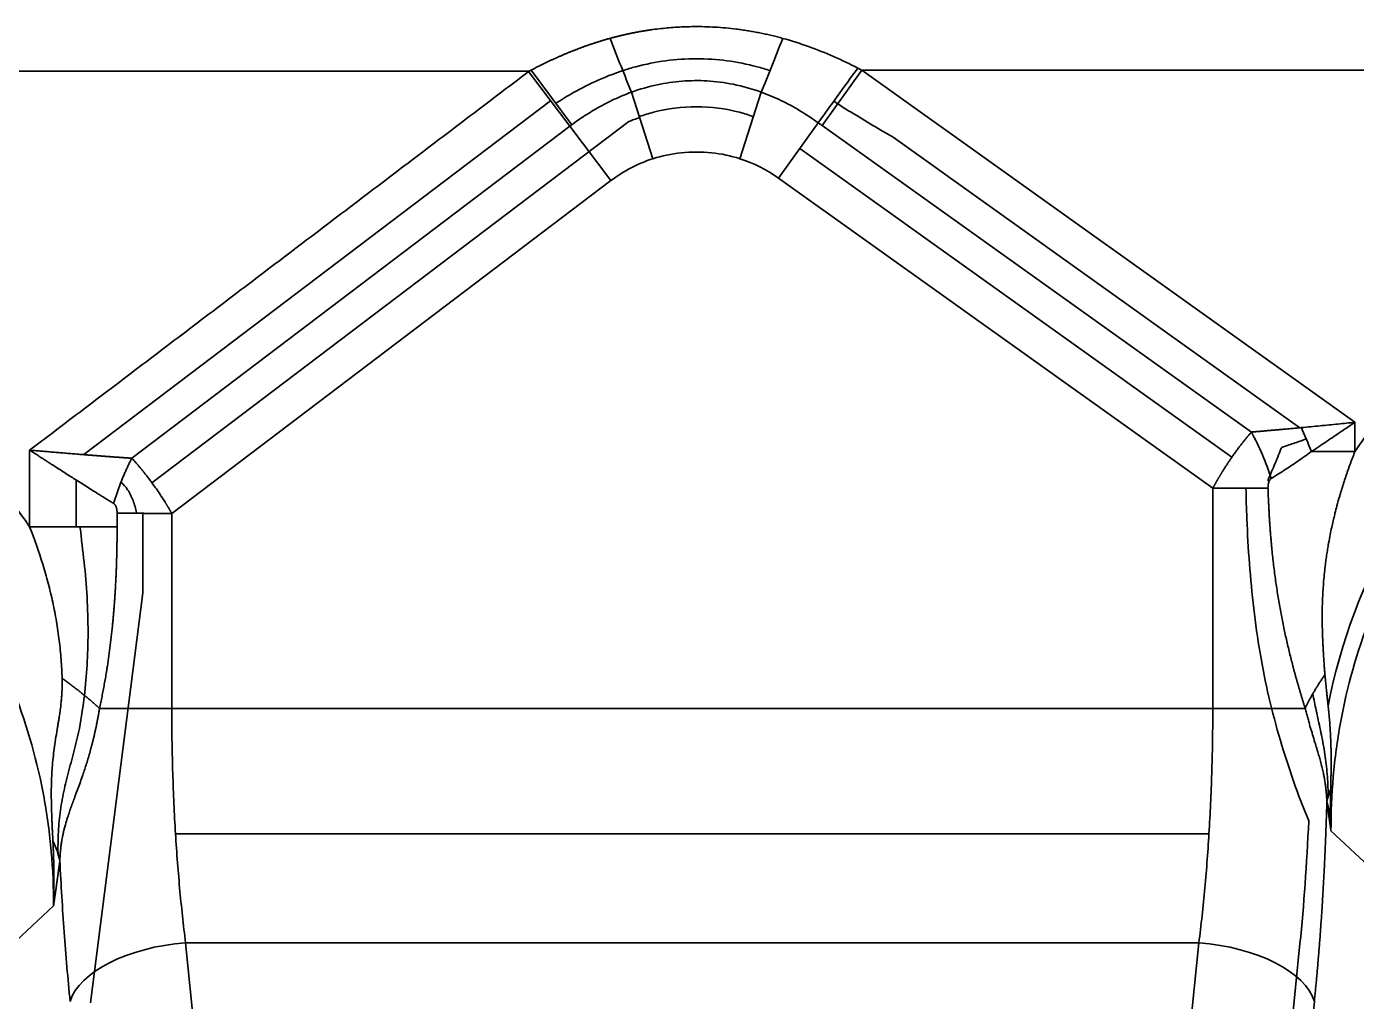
# Model space of a CAD drawing. Header units: millimetres. Extents: x 256 to 2096, y 1004 to 2403.
# Drawn here: x 638.6 to 695.3, y 1991.7 to 2033.3 of the extents above; entities that cross this region are included whole.
import ezdxf

# ---------------------------------------------------------------- set-up
doc = ezdxf.new("R2010")
doc.units = ezdxf.units.MM
doc.layers.add('1', color=7, linetype='Continuous', true_color=0xffffff)

msp = doc.modelspace()

# ---------------------------------------------------------------- linework, layer by layer
at = {"layer": '1', "color": 7, "linetype": 'Continuous', "lineweight": 35}
for p, q in [((659.978, 2031.362), (661.743, 2029.032)), ((660.094, 2031.426), (661.823, 2029.092)), ((674.19, 2031.426), (672.502, 2029.062)), ((674.19, 2031.426), (695.227, 2016.405)), ((674.19, 2031.426), (711.234, 2031.426)), ((641.014, 2015.025), (660.925, 2030.113)), ((665.288, 2027.65), (664.372, 2030.487)), ((668.994, 2027.65), (669.91, 2030.487)), ((643.059, 2014.874), (661.743, 2029.032)), ((664.254, 2029.234), (643.92, 2013.825)), ((663.498, 2026.717), (661.743, 2029.032)), ((670.645, 2026.819), (672.333, 2029.183)), ((672.502, 2029.062), (690.813, 2015.987)), ((675.528, 2028.567), (692.885, 2016.173)), ((689.979, 2014.917), (671.546, 2028.079)), ((644.764, 2012.521), (663.498, 2026.717)), ((670.645, 2026.819), (689.165, 2013.595)), ((695.227, 2015.153), (695.227, 2016.405)), ((638.702, 2015.216), (638.702, 2011.95)), ((640.681, 2011.95), (640.681, 2013.947)), ((642.432, 2012.521), (642.432, 2011.95)), ((643.527, 2009.13), (643.527, 2012.523)), ((641.302, 1991.637), (643.527, 2009.13)), ((644.764, 2004.204), (689.165, 2004.204)), ((694.032, 2000.218), (694.192, 1999.657)), ((644.925, 1998.845), (689.004, 1998.845)), ((695.829, 1997.465), (694.208, 1998.977)), ((639.721, 1995.774), (638.121, 1994.282)), ((645.355, 1994.204), (688.574, 1994.204)), ((646.127, 1986.618), (645.355, 1994.204)), ((688.574, 1994.204), (687.802, 1986.618)), ((692.884, 1994.169), (692.112, 1986.584)), ((693.498, 1991.704), (692.726, 1984.118))]:
    msp.add_line(p, q, dxfattribs=at)
for radius, start, end in [(8.936, 126.5175, 127.154), (7.872, 107.8891, 111.509), (6.031, 107.8947, 127.154), (6.031, 54.4712, 72.1051)]:
    msp.add_arc((667.14, 2021.91), radius, start, end, dxfattribs=at)
for centre, major_axis, ratio, start_param, end_param in [((663.457, 2033.324), (-2.165, 5.596), 0.032725, 1.655161, 2.089816), ((670.825, 2033.323), (2.167, 5.595), 0.032742, 4.19338, 4.628047), ((674.022, 2031.547), (3.516, 4.862), 0.003368, 4.206979, 4.707733), ((719.01, 1998.807), (-18.808, 17.538), 0.972145, 5.546769, 6.828648), ((689.406, 2014.017), (-1.876, 4.635), 0.423131, 4.54118, 4.975022), ((692.209, 2015.153), (-1.904, 4.623), 0.215514, 4.623855, 4.846686), ((695.227, 2015.153), (-8, 0), 0.000008, 1.336492, 1.570793), ((638.702, 2011.95), (8, 0), 0.000014, 1.085671, 1.570801), ((701.911, 2000.218), (-7.924, -1.098), 0.614399, 5.952155, 6.061281), ((689.834, 2004.204), (0, 20), 0.176327, 4.186768, 4.469885), ((632.113, 1997.706), (7.927, -1.08), 0.60791, 0.220478, 0.389329), ((645.355, 1991.704), (-4.974, -0.506), 0.498068, 4.661727, 6.081568), ((688.574, 1991.704), (4.974, -0.506), 0.498068, 0.201618, 1.621458)]:
    msp.add_ellipse(centre, major_axis=major_axis, ratio=ratio, start_param=start_param, end_param=end_param, dxfattribs=at)
for points, degree, knots in [([(663.456, 2032.782), (663.476, 2032.787), (663.515, 2032.798), (663.573, 2032.813), (663.631, 2032.829), (663.689, 2032.844), (663.748, 2032.859), (663.806, 2032.873), (663.864, 2032.888), (663.923, 2032.902), (663.981, 2032.916), (664.04, 2032.929), (664.099, 2032.943), (664.158, 2032.956), (664.216, 2032.969), (664.275, 2032.981), (664.334, 2032.994), (664.393, 2033.006), (664.452, 2033.018), (664.511, 2033.029), (664.57, 2033.041), (664.63, 2033.052), (664.689, 2033.063), (664.748, 2033.073), (664.808, 2033.083), (664.867, 2033.094), (664.927, 2033.103), (664.986, 2033.113), (665.046, 2033.122), (665.106, 2033.131), (665.165, 2033.14), (665.225, 2033.149), (665.38, 2033.17), (665.631, 2033.201), (665.978, 2033.235), (666.327, 2033.26), (666.676, 2033.276), (667.062, 2033.285), (667.482, 2033.281), (667.937, 2033.262), (668.391, 2033.228), (668.733, 2033.191), (668.963, 2033.161), (669.081, 2033.145), (669.198, 2033.128), (669.316, 2033.11), (669.433, 2033.09), (669.55, 2033.07), (669.667, 2033.049), (669.784, 2033.027), (669.901, 2033.003), (670.017, 2032.979), (670.133, 2032.954), (670.249, 2032.928), (670.365, 2032.9), (670.48, 2032.872), (670.595, 2032.843), (670.71, 2032.813), (670.787, 2032.792), (670.825, 2032.781)], 3, [0, 0, 0, 0, 0.008077, 0.016153, 0.024228, 0.032301, 0.040374, 0.048446, 0.056518, 0.064589, 0.07266, 0.080731, 0.088802, 0.096874, 0.104945, 0.113017, 0.12109, 0.129164, 0.137239, 0.145314, 0.153392, 0.16147, 0.16955, 0.177632, 0.185716, 0.193802, 0.20189, 0.20998, 0.218073, 0.226168, 0.234266, 0.242368, 0.250472, 0.297216, 0.343983, 0.390804, 0.43771, 0.48473, 0.545716, 0.606706, 0.667768, 0.728972, 0.744945, 0.760908, 0.776863, 0.79281, 0.808752, 0.824689, 0.840621, 0.856552, 0.872481, 0.888409, 0.904339, 0.92027, 0.936205, 0.952144, 0.968089, 0.984041, 1, 1, 1, 1]), ([(660.094, 2031.426), (660.114, 2031.437), (660.152, 2031.457), (660.21, 2031.487), (660.269, 2031.517), (660.327, 2031.547), (660.385, 2031.577), (660.443, 2031.606), (660.501, 2031.635), (660.559, 2031.664), (660.617, 2031.693), (660.675, 2031.721), (660.733, 2031.749), (660.791, 2031.777), (660.849, 2031.805), (660.907, 2031.832), (660.965, 2031.859), (661.023, 2031.886), (661.081, 2031.912), (661.139, 2031.939), (661.197, 2031.965), (661.255, 2031.99), (661.313, 2032.016), (661.371, 2032.041), (661.429, 2032.066), (661.487, 2032.091), (661.545, 2032.116), (661.603, 2032.14), (661.661, 2032.164), (661.719, 2032.188), (661.777, 2032.211), (661.835, 2032.234), (661.893, 2032.257), (661.951, 2032.28), (662.009, 2032.302), (662.067, 2032.325), (662.125, 2032.347), (662.183, 2032.368), (662.241, 2032.39), (662.299, 2032.411), (662.357, 2032.432), (662.415, 2032.453), (662.473, 2032.473), (662.531, 2032.493), (662.588, 2032.513), (662.646, 2032.533), (662.704, 2032.552), (662.762, 2032.571), (662.82, 2032.59), (662.878, 2032.609), (662.936, 2032.627), (662.994, 2032.646), (663.052, 2032.664), (663.109, 2032.681), (663.167, 2032.699), (663.225, 2032.716), (663.283, 2032.733), (663.341, 2032.749), (663.399, 2032.766), (663.437, 2032.776), (663.456, 2032.782)], 3, [0, 0, 0, 0, 0.018079, 0.036125, 0.054137, 0.072116, 0.090062, 0.107976, 0.125857, 0.143705, 0.161522, 0.179307, 0.19706, 0.214781, 0.232472, 0.250131, 0.26776, 0.285358, 0.302926, 0.320463, 0.337971, 0.355449, 0.372898, 0.390317, 0.407708, 0.42507, 0.442403, 0.459708, 0.476985, 0.494234, 0.511456, 0.52865, 0.545817, 0.562958, 0.580071, 0.597159, 0.61422, 0.631256, 0.648265, 0.66525, 0.682209, 0.699144, 0.716053, 0.732939, 0.7498, 0.766638, 0.783451, 0.800242, 0.817009, 0.833754, 0.850476, 0.867175, 0.883853, 0.900509, 0.917143, 0.933756, 0.950348, 0.966919, 0.98347, 1, 1, 1, 1]), ([(670.281, 2031.405), (670.099, 2031.466), (669.914, 2031.521), (669.305, 2031.683), (668.874, 2031.769), (668.012, 2031.883), (667.579, 2031.912), (666.707, 2031.913), (666.267, 2031.883), (665.404, 2031.768), (664.979, 2031.684), (664.372, 2031.522), (664.186, 2031.467), (664, 2031.405)], 3, [0, 0, 0, 0, 0.090108, 0.090108, 0.294613, 0.294613, 0.499117, 0.499117, 0.703621, 0.703621, 0.908126, 0.908126, 1, 1, 1, 1]), ([(660.003, 2031.38), (660.004, 2031.379), (660.005, 2031.378), (660.008, 2031.377), (660.01, 2031.376), (660.011, 2031.378), (660.012, 2031.379), (660.014, 2031.382), (660.015, 2031.383), (660.017, 2031.385), (660.019, 2031.387), (660.022, 2031.389), (660.025, 2031.391), (660.029, 2031.393), (660.034, 2031.396), (660.041, 2031.399), (660.049, 2031.403), (660.057, 2031.407), (660.064, 2031.41), (660.072, 2031.414), (660.079, 2031.418), (660.087, 2031.423), (660.092, 2031.425), (660.094, 2031.426)], 3, [0, 0, 0, 0, 0.035701, 0.060227, 0.074515, 0.088407, 0.119478, 0.139074, 0.161148, 0.185996, 0.213825, 0.244783, 0.278978, 0.316489, 0.357377, 0.440964, 0.525309, 0.610412, 0.696275, 0.740295, 0.848838, 0.933626, 1, 1, 1, 1]), ([(664.001, 2031.404), (663.852, 2031.355), (663.704, 2031.303), (663.17, 2031.101), (662.787, 2030.931), (662.048, 2030.558), (661.691, 2030.354), (661.277, 2030.093), (661.211, 2030.05), (661.145, 2030.007)], 3, [0, 0, 0, 0, 0.147774, 0.147774, 0.53657, 0.53657, 0.925367, 0.925367, 1, 1, 1, 1]), ([(664.372, 2030.487), (664.729, 2030.618), (665.439, 2030.821), (666.528, 2030.98), (667.613, 2030.991), (668.758, 2030.843), (669.523, 2030.628), (669.91, 2030.487)], 3, [0, 0, 0, 0, 0.203343, 0.391768, 0.579634, 0.779806, 1, 1, 1, 1]), ([(661.823, 2029.092), (662.008, 2029.229), (662.388, 2029.494), (662.993, 2029.86), (663.654, 2030.2), (664.124, 2030.396), (664.372, 2030.487)], 3, [0, 0, 0, 0, 0.234037, 0.471623, 0.724515, 1, 1, 1, 1]), ([(675.528, 2028.567), (675.356, 2028.666), (675.184, 2028.767), (674.397, 2029.228), (673.785, 2029.599), (673.117, 2030.021), (673.057, 2030.059), (672.997, 2030.097)], 3, [0, 0, 0, 0, 0.202931, 0.202931, 0.928004, 0.928004, 1, 1, 1, 1]), ([(664.708, 2029.444), (664.906, 2029.515), (665.107, 2029.577), (665.909, 2029.787), (666.528, 2029.868), (667.767, 2029.867), (668.388, 2029.784), (669.183, 2029.575), (669.379, 2029.514), (669.573, 2029.444)], 3, [0, 0, 0, 0, 0.126834, 0.126834, 0.50082, 0.50082, 0.874807, 0.874807, 1, 1, 1, 1]), ([(695.227, 2015.153), (697.037, 2017.805), (700.57, 2021.066), (701.863, 2022.013), (703.157, 2022.962), (704.553, 2023.759), (705.95, 2024.558), (708.916, 2025.83), (713.576, 2027.239), (716.836, 2027.467)], 2, [0, 0, 0, 0.25, 0.375, 0.375, 0.5, 0.5, 0.625, 0.75, 1, 1, 1]), ([(694.208, 1998.977), (694.204, 1999.75), (694.236, 2000.523), (694.371, 2002.063), (694.475, 2002.829), (694.89, 2005.109), (695.309, 2006.602), (696.42, 2009.482), (697.113, 2010.869), (698.339, 2012.831), (698.779, 2013.465), (699.718, 2014.688), (700.217, 2015.277), (701.269, 2016.405), (701.822, 2016.944), (702.977, 2017.966), (704.181, 2018.932), (705.472, 2019.78), (706.8, 2020.563), (707.483, 2020.924), (708.88, 2021.578), (709.595, 2021.873), (710.685, 2022.263), (711.052, 2022.385), (711.791, 2022.611), (713.651, 2023.132), (715.57, 2023.436), (717.11, 2023.537)], 3, [0, 0, 0, 0, 0.0625, 0.0625, 0.125, 0.125, 0.25, 0.25, 0.375, 0.375, 0.4375, 0.4375, 0.5, 0.5, 0.5625, 0.5625, 0.625, 0.6875, 0.6875, 0.75, 0.75, 0.8125, 0.8125, 0.84375, 0.84375, 0.875, 1, 1, 1, 1]), ([(616.818, 2020.335), (618.359, 2020.233), (619.893, 2019.991), (621.765, 2019.513), (622.137, 2019.408), (622.876, 2019.182), (623.976, 2018.818), (625.047, 2018.376), (626.445, 2017.722), (627.128, 2017.361), (628.456, 2016.577), (629.747, 2015.73), (630.952, 2014.764), (632.107, 2013.742), (632.66, 2013.203), (633.711, 2012.075), (634.21, 2011.486), (634.914, 2010.569), (635.142, 2010.257), (635.581, 2009.624), (635.793, 2009.302), (636.815, 2007.667), (637.508, 2006.28), (638.619, 2003.401), (639.038, 2001.907), (639.454, 1999.628), (639.557, 1998.861), (639.692, 1997.321), (639.724, 1996.548), (639.721, 1995.774)], 3, [0, 0, 0, 0, 0.125, 0.125, 0.15625, 0.15625, 0.1875, 0.25, 0.25, 0.3125, 0.3125, 0.375, 0.4375, 0.4375, 0.5, 0.5, 0.5625, 0.5625, 0.59375, 0.59375, 0.625, 0.625, 0.75, 0.75, 0.875, 0.875, 0.9375, 0.9375, 1, 1, 1, 1]), ([(689.165, 2013.595), (689.171, 2013.606), (689.184, 2013.63), (689.204, 2013.665), (689.223, 2013.699), (689.242, 2013.733), (689.261, 2013.766), (689.28, 2013.8), (689.298, 2013.832), (689.317, 2013.865), (689.335, 2013.897), (689.353, 2013.928), (689.371, 2013.96), (689.389, 2013.99), (689.407, 2014.021), (689.425, 2014.051), (689.442, 2014.08), (689.46, 2014.109), (689.477, 2014.138), (689.494, 2014.167), (689.511, 2014.194), (689.527, 2014.222), (689.544, 2014.249), (689.56, 2014.276), (689.597, 2014.335), (689.655, 2014.427), (689.733, 2014.55), (689.813, 2014.671), (689.893, 2014.791), (689.979, 2014.917), (690.07, 2015.047), (690.166, 2015.18), (690.262, 2015.31), (690.336, 2015.408), (690.39, 2015.478), (690.424, 2015.521), (690.459, 2015.565), (690.495, 2015.61), (690.532, 2015.655), (690.569, 2015.701), (690.608, 2015.747), (690.647, 2015.794), (690.687, 2015.842), (690.728, 2015.89), (690.77, 2015.938), (690.799, 2015.971), (690.813, 2015.987)], 3, [0, 0, 0, 0, 0.013232, 0.026329, 0.039291, 0.052119, 0.064813, 0.077372, 0.089797, 0.102087, 0.114243, 0.126265, 0.138153, 0.149906, 0.161526, 0.173011, 0.184363, 0.19558, 0.206664, 0.217614, 0.22843, 0.239113, 0.249662, 0.260077, 0.27036, 0.319167, 0.367944, 0.416695, 0.465424, 0.514136, 0.571524, 0.628235, 0.684275, 0.739655, 0.758659, 0.778152, 0.798132, 0.818602, 0.83956, 0.861008, 0.882946, 0.905375, 0.928294, 0.951704, 0.975606, 1, 1, 1, 1]), ([(690.813, 2015.987), (690.83, 2015.989), (690.864, 2015.992), (690.915, 2015.996), (690.966, 2016.001), (691.018, 2016.006), (691.071, 2016.01), (691.123, 2016.015), (691.177, 2016.02), (691.23, 2016.024), (691.284, 2016.029), (691.339, 2016.034), (691.394, 2016.039), (691.449, 2016.044), (691.505, 2016.049), (691.561, 2016.054), (691.618, 2016.059), (691.675, 2016.064), (691.732, 2016.069), (691.79, 2016.074), (691.85, 2016.079), (691.912, 2016.085), (691.98, 2016.091), (692.052, 2016.097), (692.13, 2016.104), (692.213, 2016.111), (692.301, 2016.119), (692.395, 2016.128), (692.494, 2016.136), (692.598, 2016.146), (692.708, 2016.156), (692.823, 2016.167), (692.901, 2016.174), (692.941, 2016.178)], 3, [0, 0, 0, 0, 0.024427, 0.04902, 0.073777, 0.0987, 0.123788, 0.149041, 0.174459, 0.200043, 0.225793, 0.251708, 0.277788, 0.304034, 0.330447, 0.357024, 0.383768, 0.410678, 0.437754, 0.464996, 0.492404, 0.521528, 0.553048, 0.586964, 0.623275, 0.661981, 0.703083, 0.74658, 0.792473, 0.840761, 0.891445, 0.944525, 1, 1, 1, 1]), ([(692.104, 2015.334), (692.084, 2015.286), (692.065, 2015.237), (691.949, 2014.953), (691.851, 2014.717), (691.702, 2014.363), (691.652, 2014.245), (691.576, 2014.067), (691.549, 2014.009), (691.523, 2013.941), (691.52, 2013.933), (691.52, 2013.917), (691.526, 2013.91), (691.539, 2013.895), (691.548, 2013.886), (691.558, 2013.877)], 3, [0, 0, 0, 0, 0.099996, 0.099996, 0.582601, 0.582601, 0.823903, 0.823903, 0.944554, 0.944554, 0.959636, 0.959636, 0.974717, 0.974717, 1, 1, 1, 1]), ([(692.104, 2015.334), (692.268, 2015.388), (692.434, 2015.444), (692.784, 2015.563), (692.967, 2015.626), (693.151, 2015.693)], 3, [0, 0, 0, 0, 0.482253, 0.482253, 1, 1, 1, 1]), ([(643.059, 2014.874), (643.042, 2014.875), (643.008, 2014.877), (642.956, 2014.88), (642.905, 2014.884), (642.853, 2014.887), (642.8, 2014.891), (642.748, 2014.894), (642.694, 2014.898), (642.641, 2014.902), (642.587, 2014.906), (642.532, 2014.91), (642.478, 2014.913), (642.422, 2014.917), (642.367, 2014.921), (642.311, 2014.925), (642.255, 2014.929), (642.198, 2014.934), (642.141, 2014.938), (642.083, 2014.942), (642.025, 2014.946), (641.967, 2014.951), (641.908, 2014.955), (641.849, 2014.96), (641.79, 2014.964), (641.73, 2014.969), (641.669, 2014.973), (641.609, 2014.978), (641.548, 2014.983), (641.486, 2014.987), (641.424, 2014.992), (641.362, 2014.997), (641.3, 2015.002), (641.237, 2015.007), (641.173, 2015.012), (641.11, 2015.017), (641.022, 2015.024), (640.912, 2015.033), (640.78, 2015.043), (640.649, 2015.054), (640.518, 2015.065), (640.389, 2015.075), (640.261, 2015.086), (640.134, 2015.097), (640.008, 2015.107), (639.883, 2015.117), (639.76, 2015.128), (639.637, 2015.138), (639.516, 2015.148), (639.396, 2015.158), (639.278, 2015.168), (639.16, 2015.178), (639.044, 2015.188), (638.929, 2015.197), (638.815, 2015.207), (638.739, 2015.213), (638.702, 2015.216)], 3, [0, 0, 0, 0, 0.01215, 0.024375, 0.036674, 0.049047, 0.061496, 0.074019, 0.086616, 0.099288, 0.112034, 0.124855, 0.137751, 0.150721, 0.163765, 0.176884, 0.190078, 0.203346, 0.216688, 0.230105, 0.243595, 0.257161, 0.2708, 0.284513, 0.298301, 0.312163, 0.326099, 0.340108, 0.354192, 0.368349, 0.38258, 0.396884, 0.411263, 0.425714, 0.440239, 0.454837, 0.469509, 0.500016, 0.530237, 0.560172, 0.589819, 0.619177, 0.648245, 0.677023, 0.705511, 0.733711, 0.761624, 0.789249, 0.816589, 0.843642, 0.870411, 0.896896, 0.923097, 0.949014, 0.974648, 1, 1, 1, 1]), ([(642.283, 2012.944), (642.271, 2012.952), (642.247, 2012.966), (642.211, 2012.988), (642.175, 2013.011), (642.138, 2013.033), (642.101, 2013.056), (642.064, 2013.079), (642.027, 2013.102), (641.989, 2013.125), (641.951, 2013.149), (641.913, 2013.172), (641.874, 2013.196), (641.835, 2013.221), (641.796, 2013.245), (641.757, 2013.269), (641.717, 2013.294), (641.677, 2013.319), (641.637, 2013.344), (641.596, 2013.37), (641.555, 2013.395), (641.514, 2013.421), (641.473, 2013.447), (641.431, 2013.473), (641.389, 2013.5), (641.347, 2013.526), (641.304, 2013.553), (641.261, 2013.58), (641.218, 2013.607), (641.175, 2013.635), (641.131, 2013.662), (641.087, 2013.69), (641.042, 2013.718), (640.998, 2013.746), (640.953, 2013.775), (640.908, 2013.803), (640.862, 2013.832), (640.816, 2013.861), (640.77, 2013.89), (640.724, 2013.92), (640.677, 2013.949), (640.576, 2014.014), (640.415, 2014.116), (640.19, 2014.26), (639.951, 2014.413), (639.766, 2014.532), (639.64, 2014.612), (639.577, 2014.653), (639.511, 2014.695), (639.443, 2014.739), (639.371, 2014.785), (639.297, 2014.833), (639.22, 2014.883), (639.14, 2014.934), (639.058, 2014.987), (638.973, 2015.042), (638.885, 2015.098), (638.794, 2015.157), (638.733, 2015.196), (638.702, 2015.216)], 3, [0, 0, 0, 0, 0.010445, 0.020956, 0.031534, 0.042179, 0.05289, 0.063668, 0.074513, 0.085425, 0.096403, 0.107448, 0.11856, 0.129739, 0.140985, 0.152297, 0.163677, 0.175123, 0.186637, 0.198217, 0.209865, 0.221579, 0.233361, 0.245209, 0.257125, 0.269107, 0.281157, 0.293274, 0.305458, 0.31771, 0.330028, 0.342414, 0.354867, 0.367387, 0.379974, 0.392629, 0.40535, 0.41814, 0.430996, 0.44392, 0.456911, 0.46997, 0.528569, 0.590841, 0.656787, 0.726409, 0.742978, 0.760293, 0.778355, 0.797162, 0.816715, 0.837015, 0.85806, 0.879852, 0.902389, 0.925673, 0.949702, 0.974478, 1, 1, 1, 1]), ([(644.764, 2012.521), (644.757, 2012.533), (644.744, 2012.555), (644.725, 2012.589), (644.705, 2012.622), (644.686, 2012.655), (644.667, 2012.688), (644.647, 2012.72), (644.628, 2012.752), (644.609, 2012.783), (644.591, 2012.815), (644.572, 2012.845), (644.553, 2012.876), (644.535, 2012.906), (644.516, 2012.936), (644.498, 2012.965), (644.428, 2013.077), (644.309, 2013.264), (644.154, 2013.494), (644.019, 2013.687), (643.903, 2013.849), (643.786, 2014.005), (643.695, 2014.124), (643.629, 2014.209), (643.587, 2014.262), (643.544, 2014.314), (643.502, 2014.367), (643.459, 2014.419), (643.415, 2014.471), (643.372, 2014.523), (643.328, 2014.574), (643.284, 2014.625), (643.239, 2014.675), (643.194, 2014.725), (643.149, 2014.775), (643.104, 2014.825), (643.074, 2014.857), (643.059, 2014.874)], 3, [0, 0, 0, 0, 0.01293, 0.025746, 0.038448, 0.051034, 0.063505, 0.07586, 0.088099, 0.100222, 0.112229, 0.12412, 0.135892, 0.147547, 0.159083, 0.170501, 0.1818, 0.289479, 0.390864, 0.459778, 0.52756, 0.594233, 0.659712, 0.683275, 0.706957, 0.730761, 0.754688, 0.778735, 0.802894, 0.827152, 0.851503, 0.875956, 0.900525, 0.925215, 0.950028, 0.97496, 1, 1, 1, 1]), ([(691.658, 2014.01), (691.838, 2014.122), (692.207, 2014.355), (692.779, 2014.734), (693.171, 2015.008), (693.37, 2015.153)], 3, [0, 0, 0, 0, 0.327209, 0.660151, 1, 1, 1, 1]), ([(693.95, 2005.641), (693.949, 2005.659), (693.946, 2005.699), (693.94, 2005.765), (693.934, 2005.843), (693.927, 2005.932), (693.92, 2006.034), (693.911, 2006.148), (693.902, 2006.274), (693.893, 2006.412), (693.884, 2006.562), (693.874, 2006.725), (693.866, 2006.88), (693.857, 2007.068), (693.846, 2007.328), (693.835, 2007.723), (693.832, 2008.149), (693.837, 2008.56), (693.849, 2008.912), (693.868, 2009.267), (693.894, 2009.627), (693.929, 2009.992), (693.96, 2010.274), (693.992, 2010.521), (694.022, 2010.732), (694.054, 2010.943), (694.083, 2011.117), (694.12, 2011.328), (694.189, 2011.696), (694.265, 2012.048), (694.335, 2012.348), (694.387, 2012.559), (694.469, 2012.875), (694.55, 2013.166), (694.618, 2013.397), (694.66, 2013.534), (694.702, 2013.67), (694.745, 2013.806), (694.789, 2013.942), (694.835, 2014.078), (694.881, 2014.213), (694.927, 2014.348), (694.975, 2014.483), (695.024, 2014.618), (695.073, 2014.752), (695.124, 2014.886), (695.175, 2015.019), (695.21, 2015.108), (695.227, 2015.153)], 3, [0, 0, 0, 0, 0.005831, 0.012926, 0.021286, 0.03091, 0.041799, 0.053953, 0.067373, 0.082062, 0.098022, 0.115258, 0.133777, 0.147238, 0.17452, 0.215734, 0.271072, 0.307288, 0.343667, 0.380219, 0.416949, 0.454951, 0.493083, 0.504373, 0.531557, 0.558237, 0.570126, 0.585603, 0.623818, 0.68496, 0.695933, 0.718062, 0.751385, 0.795941, 0.810494, 0.825053, 0.839617, 0.854185, 0.868757, 0.883333, 0.897912, 0.912493, 0.927076, 0.941661, 0.956246, 0.970832, 0.985416, 1, 1, 1, 1]), ([(642.598, 2013.851), (642.704, 2013.759), (642.798, 2013.65), (642.975, 2013.386), (643.052, 2013.23), (643.178, 2012.899), (643.226, 2012.726), (643.264, 2012.544), (643.266, 2012.536), (643.267, 2012.529)], 3, [0, 0, 0, 0, 0.291637, 0.291637, 0.638545, 0.638545, 0.985452, 0.985452, 1, 1, 1, 1]), ([(691.521, 2013.6), (691.511, 2013.6), (691.489, 2013.601), (691.456, 2013.601), (691.422, 2013.601), (691.387, 2013.601), (691.35, 2013.601), (691.312, 2013.601), (691.273, 2013.601), (691.233, 2013.601), (691.191, 2013.6), (691.148, 2013.6), (691.104, 2013.6), (691.058, 2013.599), (691.011, 2013.599), (690.932, 2013.598), (690.82, 2013.597), (690.674, 2013.595), (690.528, 2013.594), (690.419, 2013.592), (690.35, 2013.592), (690.32, 2013.592), (690.288, 2013.591), (690.255, 2013.591), (690.219, 2013.591), (690.181, 2013.591), (690.141, 2013.591), (690.1, 2013.591), (690.056, 2013.591), (690.01, 2013.591), (689.963, 2013.591), (689.913, 2013.591), (689.862, 2013.591), (689.808, 2013.591), (689.753, 2013.591), (689.695, 2013.592), (689.636, 2013.592), (689.574, 2013.592), (689.511, 2013.593), (689.445, 2013.593), (689.378, 2013.593), (689.309, 2013.594), (689.237, 2013.594), (689.189, 2013.595), (689.165, 2013.595)], 3, [0, 0, 0, 0, 0.014624, 0.029747, 0.045368, 0.061489, 0.078108, 0.095226, 0.112843, 0.130959, 0.149575, 0.168689, 0.188302, 0.208414, 0.229025, 0.250136, 0.312628, 0.37512, 0.437612, 0.500104, 0.511915, 0.52451, 0.537889, 0.552052, 0.567, 0.582731, 0.599247, 0.616547, 0.634631, 0.653499, 0.673151, 0.693588, 0.714809, 0.736814, 0.759603, 0.783177, 0.807535, 0.832677, 0.858604, 0.885314, 0.912809, 0.941089, 0.970152, 1, 1, 1, 1]), ([(693.257, 1999.401), (692.797, 2000.527), (692.395, 2001.671), (691.869, 2003.444), (691.704, 2004.062), (691.271, 2005.932), (691.064, 2007.194), (690.764, 2009.736), (690.672, 2011.012), (690.601, 2012.725), (690.59, 2013.159), (690.579, 2013.594)], 3, [0, 0, 0, 0, 0.250072, 0.250072, 0.382115, 0.382115, 0.646201, 0.646201, 0.910287, 0.910287, 1, 1, 1, 1]), ([(691.521, 2013.6), (691.518, 2013.7), (691.528, 2013.788), (691.562, 2013.893), (691.577, 2013.923), (691.613, 2013.974), (691.634, 2013.995), (691.658, 2014.01)], 3, [0, 0, 0, 0, 0.5, 0.5, 0.75, 0.75, 1, 1, 1, 1]), ([(693.105, 2004.204), (693.1, 2004.222), (693.089, 2004.258), (693.072, 2004.311), (693.056, 2004.365), (693.039, 2004.419), (693.023, 2004.473), (693.006, 2004.528), (692.99, 2004.582), (692.973, 2004.636), (692.957, 2004.691), (692.941, 2004.746), (692.924, 2004.801), (692.908, 2004.856), (692.892, 2004.911), (692.875, 2004.966), (692.859, 2005.021), (692.843, 2005.077), (692.827, 2005.132), (692.81, 2005.188), (692.794, 2005.244), (692.778, 2005.3), (692.762, 2005.356), (692.746, 2005.412), (692.73, 2005.468), (692.715, 2005.525), (692.699, 2005.581), (692.683, 2005.638), (692.668, 2005.695), (692.652, 2005.752), (692.636, 2005.809), (692.621, 2005.866), (692.606, 2005.923), (692.59, 2005.981), (692.575, 2006.038), (692.56, 2006.096), (692.502, 2006.318), (692.403, 2006.71), (692.271, 2007.282), (692.147, 2007.869), (692.033, 2008.473), (691.928, 2009.095), (691.833, 2009.735), (691.75, 2010.394), (691.696, 2010.897), (691.664, 2011.237), (691.649, 2011.41), (691.634, 2011.585), (691.62, 2011.761), (691.607, 2011.938), (691.595, 2012.117), (691.583, 2012.297), (691.572, 2012.479), (691.561, 2012.662), (691.552, 2012.847), (691.543, 2013.033), (691.535, 2013.221), (691.528, 2013.41), (691.523, 2013.537), (691.521, 2013.6)], 3, [0, 0, 0, 0, 0.006181, 0.012365, 0.018552, 0.024741, 0.030934, 0.037129, 0.043328, 0.04953, 0.055735, 0.061943, 0.068155, 0.07437, 0.080589, 0.086812, 0.093038, 0.099268, 0.105502, 0.11174, 0.117982, 0.124228, 0.130478, 0.136733, 0.142992, 0.149256, 0.155524, 0.161796, 0.168074, 0.174356, 0.180643, 0.186935, 0.193232, 0.199534, 0.205841, 0.212153, 0.218471, 0.278726, 0.340145, 0.40279, 0.466716, 0.532078, 0.599039, 0.667649, 0.737952, 0.755735, 0.773659, 0.791725, 0.809935, 0.828287, 0.846784, 0.865424, 0.88421, 0.903142, 0.922219, 0.941444, 0.960815, 0.980333, 1, 1, 1, 1]), ([(642.432, 2012.521), (642.432, 2012.527), (642.432, 2012.539), (642.432, 2012.556), (642.431, 2012.573), (642.43, 2012.59), (642.429, 2012.606), (642.428, 2012.622), (642.427, 2012.638), (642.425, 2012.653), (642.423, 2012.669), (642.421, 2012.683), (642.418, 2012.698), (642.416, 2012.712), (642.413, 2012.726), (642.409, 2012.741), (642.405, 2012.758), (642.399, 2012.777), (642.393, 2012.795), (642.387, 2012.812), (642.38, 2012.828), (642.372, 2012.844), (642.364, 2012.858), (642.356, 2012.872), (642.347, 2012.885), (642.337, 2012.897), (642.327, 2012.908), (642.317, 2012.918), (642.306, 2012.928), (642.295, 2012.937), (642.287, 2012.942), (642.283, 2012.944)], 3, [0, 0, 0, 0, 0.037088, 0.073498, 0.109238, 0.144319, 0.178748, 0.212538, 0.245697, 0.278238, 0.310173, 0.341514, 0.372275, 0.40247, 0.432114, 0.461223, 0.50387, 0.54519, 0.585248, 0.624114, 0.661865, 0.698585, 0.734365, 0.769304, 0.803508, 0.83709, 0.870168, 0.902868, 0.935318, 0.967651, 1, 1, 1, 1]), ([(644.764, 2012.521), (644.753, 2012.521), (644.729, 2012.521), (644.693, 2012.521), (644.654, 2012.521), (644.612, 2012.521), (644.567, 2012.521), (644.52, 2012.521), (644.47, 2012.521), (644.364, 2012.52), (644.231, 2012.52), (644.056, 2012.519), (643.894, 2012.519), (643.721, 2012.52), (643.555, 2012.522), (643.421, 2012.525), (643.317, 2012.528), (643.244, 2012.53), (643.176, 2012.531), (643.116, 2012.532), (643.061, 2012.534), (643.013, 2012.534), (642.971, 2012.535), (642.935, 2012.536), (642.893, 2012.536), (642.844, 2012.536), (642.787, 2012.536), (642.731, 2012.535), (642.677, 2012.534), (642.625, 2012.532), (642.574, 2012.53), (642.525, 2012.528), (642.478, 2012.525), (642.447, 2012.522), (642.432, 2012.521)], 3, [0, 0, 0, 0, 0.013899, 0.028928, 0.045086, 0.062374, 0.080792, 0.10034, 0.121017, 0.142824, 0.231638, 0.285632, 0.361057, 0.433823, 0.503935, 0.571395, 0.605834, 0.637619, 0.666751, 0.69323, 0.717056, 0.738229, 0.756749, 0.772617, 0.785832, 0.812284, 0.838069, 0.863188, 0.887642, 0.911433, 0.934563, 0.957032, 0.978844, 1, 1, 1, 1]), ([(638.702, 2011.95), (638.908, 2011.426), (639.096, 2010.893), (639.344, 2010.087), (639.421, 2009.817), (639.564, 2009.274), (639.629, 2009.002), (639.747, 2008.458), (639.8, 2008.185), (639.892, 2007.64), (639.932, 2007.368), (639.998, 2006.825), (640.024, 2006.554), (640.065, 2006.016), (640.079, 2005.748), (640.087, 2005.482)], 3, [0, 0, 0, 0, 0.25, 0.25, 0.375, 0.375, 0.5, 0.5, 0.625, 0.625, 0.75, 0.75, 0.875, 0.875, 1, 1, 1, 1]), ([(640.975, 2004.25), (641.092, 2005.118), (641.165, 2005.996), (641.21, 2007.878), (641.171, 2008.89), (641.037, 2010.381), (640.978, 2010.874), (640.898, 2011.562), (640.876, 2011.756), (640.854, 2011.95)], 3, [0, 0, 0, 0, 0.344569, 0.344569, 0.730909, 0.730909, 0.924079, 0.924079, 1, 1, 1, 1]), ([(642.432, 2011.95), (642.432, 2011.917), (642.432, 2011.851), (642.432, 2011.752), (642.431, 2011.654), (642.431, 2011.555), (642.43, 2011.458), (642.429, 2011.36), (642.428, 2011.263), (642.426, 2011.166), (642.425, 2011.069), (642.423, 2010.973), (642.421, 2010.877), (642.419, 2010.781), (642.416, 2010.686), (642.414, 2010.591), (642.411, 2010.496), (642.408, 2010.402), (642.405, 2010.308), (642.402, 2010.214), (642.398, 2010.121), (642.394, 2010.028), (642.391, 2009.935), (642.386, 2009.843), (642.382, 2009.75), (642.378, 2009.659), (642.373, 2009.567), (642.368, 2009.476), (642.363, 2009.385), (642.358, 2009.294), (642.353, 2009.204), (642.347, 2009.114), (642.342, 2009.025), (642.336, 2008.935), (642.33, 2008.847), (642.323, 2008.758), (642.317, 2008.67), (642.31, 2008.582), (642.303, 2008.494), (642.296, 2008.407), (642.289, 2008.319), (642.282, 2008.233), (642.274, 2008.146), (642.266, 2008.06), (642.259, 2007.974), (642.25, 2007.889), (642.242, 2007.804), (642.221, 2007.59), (642.185, 2007.251), (642.129, 2006.791), (642.067, 2006.34), (642.016, 2005.999), (641.978, 2005.763), (641.956, 2005.629), (641.934, 2005.496), (641.911, 2005.364), (641.887, 2005.232), (641.864, 2005.101), (641.839, 2004.971), (641.814, 2004.842), (641.789, 2004.713), (641.763, 2004.584), (641.737, 2004.457), (641.71, 2004.33), (641.692, 2004.246), (641.683, 2004.204)], 3, [0, 0, 0, 0, 0.012677, 0.025313, 0.037908, 0.050464, 0.062978, 0.075452, 0.087886, 0.10028, 0.112633, 0.124947, 0.13722, 0.149453, 0.161647, 0.1738, 0.185914, 0.197988, 0.210022, 0.222017, 0.233972, 0.245887, 0.257764, 0.269601, 0.281398, 0.293157, 0.304877, 0.316557, 0.328199, 0.339801, 0.351365, 0.362891, 0.374377, 0.385825, 0.397235, 0.408606, 0.419939, 0.431234, 0.442491, 0.453709, 0.46489, 0.476033, 0.487138, 0.498205, 0.509235, 0.520227, 0.531182, 0.542099, 0.602735, 0.662205, 0.720525, 0.777716, 0.795217, 0.812648, 0.83001, 0.847305, 0.864532, 0.881692, 0.898786, 0.915815, 0.932779, 0.949678, 0.966515, 0.983288, 1, 1, 1, 1]), ([(694.198, 2000.761), (694.198, 2000.779), (694.199, 2000.814), (694.2, 2000.869), (694.201, 2000.926), (694.202, 2000.986), (694.203, 2001.048), (694.205, 2001.112), (694.206, 2001.178), (694.207, 2001.246), (694.208, 2001.317), (694.21, 2001.409), (694.211, 2001.516), (694.212, 2001.632), (694.213, 2001.729), (694.213, 2001.809), (694.213, 2001.872), (694.214, 2001.919), (694.214, 2001.976), (694.213, 2002.046), (694.213, 2002.133), (694.212, 2002.216), (694.211, 2002.296), (694.21, 2002.372), (694.209, 2002.444), (694.206, 2002.589), (694.199, 2002.8), (694.187, 2003.091), (694.169, 2003.384), (694.147, 2003.684), (694.121, 2003.977), (694.099, 2004.197), (694.083, 2004.349), (694.073, 2004.435), (694.064, 2004.522), (694.054, 2004.609), (694.045, 2004.697), (694.035, 2004.787), (694.025, 2004.877), (694.015, 2004.968), (694.006, 2005.061), (693.996, 2005.154), (693.987, 2005.249), (693.977, 2005.345), (693.968, 2005.443), (693.959, 2005.541), (693.953, 2005.607), (693.95, 2005.641)], 3, [0, 0, 0, 0, 0.010165, 0.020836, 0.032001, 0.043649, 0.055768, 0.068345, 0.081368, 0.094825, 0.108704, 0.122995, 0.149634, 0.172555, 0.191936, 0.207918, 0.22061, 0.230087, 0.236401, 0.2548, 0.272445, 0.28936, 0.305566, 0.321084, 0.335933, 0.350132, 0.410044, 0.466493, 0.531354, 0.59428, 0.655638, 0.715683, 0.733494, 0.751444, 0.76954, 0.787786, 0.806187, 0.824752, 0.843487, 0.862401, 0.881498, 0.900779, 0.920245, 0.939898, 0.95974, 0.979773, 1, 1, 1, 1]), ([(640.087, 2005.482), (640.087, 2005.47), (640.088, 2005.445), (640.089, 2005.407), (640.089, 2005.368), (640.089, 2005.329), (640.09, 2005.288), (640.09, 2005.247), (640.089, 2005.204), (640.089, 2005.161), (640.088, 2005.117), (640.087, 2005.072), (640.085, 2005.026), (640.084, 2004.979), (640.081, 2004.931), (640.078, 2004.865), (640.072, 2004.757), (640.061, 2004.614), (640.047, 2004.469), (640.028, 2004.293), (640.002, 2004.093), (639.97, 2003.879), (639.943, 2003.703), (639.918, 2003.553), (639.878, 2003.314), (639.824, 2002.987), (639.762, 2002.582), (639.711, 2002.182), (639.673, 2001.799), (639.646, 2001.412), (639.631, 2001.042), (639.625, 2000.663), (639.626, 2000.375), (639.63, 2000.16), (639.632, 2000.051), (639.635, 1999.924), (639.641, 1999.749), (639.648, 1999.542), (639.656, 1999.342), (639.663, 1999.191), (639.669, 1999.062), (639.675, 1998.948), (639.68, 1998.841), (639.685, 1998.737), (639.691, 1998.635), (639.694, 1998.569), (639.696, 1998.536)], 3, [0, 0, 0, 0, 0.005065, 0.010261, 0.015588, 0.021044, 0.02663, 0.032344, 0.038186, 0.044154, 0.050248, 0.056467, 0.062809, 0.069274, 0.075861, 0.082568, 0.096881, 0.1211, 0.142199, 0.15791, 0.195813, 0.227608, 0.250414, 0.272386, 0.293546, 0.355495, 0.417561, 0.474946, 0.534925, 0.589057, 0.647395, 0.697855, 0.754913, 0.771959, 0.790359, 0.801548, 0.826107, 0.864842, 0.889224, 0.910345, 0.928012, 0.943222, 0.958041, 0.972454, 0.986445, 1, 1, 1, 1]), ([(694.086, 2000.431), (694.085, 2000.531), (694.083, 2000.631), (694.072, 2001.034), (694.055, 2001.326), (694, 2001.896), (693.962, 2002.174), (693.869, 2002.727), (693.815, 2003.002), (693.697, 2003.556), (693.635, 2003.835), (693.524, 2004.352), (693.477, 2004.589), (693.432, 2004.827)], 3, [0, 0, 0, 0, 0.062348, 0.062348, 0.256738, 0.256738, 0.451128, 0.451128, 0.645518, 0.645518, 0.839908, 0.839908, 1, 1, 1, 1]), ([(640.975, 2004.25), (640.91, 2003.766), (640.816, 2003.288), (640.629, 2002.504), (640.548, 2002.195), (640.386, 2001.588), (640.307, 2001.289), (640.164, 2000.692), (640.102, 2000.395), (640.003, 1999.793), (639.966, 1999.488), (639.921, 1998.861), (639.911, 1998.54), (639.911, 1998.138), (639.912, 1998.069), (639.913, 1997.999)], 3, [0, 0, 0, 0, 0.223797, 0.223797, 0.372936, 0.372936, 0.522075, 0.522075, 0.671214, 0.671214, 0.820353, 0.820353, 0.969492, 0.969492, 1, 1, 1, 1]), ([(641.683, 2004.204), (641.68, 2004.183), (641.673, 2004.14), (641.662, 2004.077), (641.652, 2004.014), (641.641, 2003.951), (641.629, 2003.889), (641.618, 2003.827), (641.607, 2003.765), (641.595, 2003.704), (641.583, 2003.642), (641.571, 2003.581), (641.559, 2003.521), (641.547, 2003.46), (641.534, 2003.4), (641.521, 2003.34), (641.508, 2003.281), (641.495, 2003.221), (641.482, 2003.162), (641.469, 2003.104), (641.455, 2003.045), (641.441, 2002.987), (641.428, 2002.929), (641.414, 2002.871), (641.399, 2002.814), (641.385, 2002.757), (641.371, 2002.7), (641.356, 2002.643), (641.341, 2002.587), (641.326, 2002.531), (641.311, 2002.475), (641.296, 2002.419), (641.262, 2002.296), (641.207, 2002.106), (641.13, 2001.852), (641.051, 2001.604), (640.962, 2001.341), (640.865, 2001.062), (640.758, 2000.768), (640.659, 2000.5), (640.567, 2000.254), (640.484, 2000.027), (640.4, 1999.79), (640.311, 1999.527), (640.246, 1999.313), (640.202, 1999.155), (640.18, 1999.072), (640.162, 1998.997), (640.146, 1998.931), (640.133, 1998.873), (640.12, 1998.814), (640.105, 1998.74), (640.089, 1998.653), (640.072, 1998.555), (640.057, 1998.46), (640.045, 1998.37), (640.035, 1998.294), (640.028, 1998.23), (640.023, 1998.177), (640.018, 1998.124), (640.013, 1998.071), (640.009, 1998.018), (640.005, 1997.966), (640.002, 1997.914), (639.998, 1997.862), (639.996, 1997.81), (639.993, 1997.758), (639.992, 1997.723), (639.991, 1997.706)], 3, [0, 0, 0, 0, 0.009072, 0.01811, 0.027112, 0.036079, 0.045012, 0.053911, 0.062777, 0.071609, 0.080409, 0.089176, 0.09791, 0.106614, 0.115285, 0.123926, 0.132536, 0.141116, 0.149666, 0.158187, 0.166679, 0.175142, 0.183576, 0.191983, 0.200362, 0.208714, 0.217039, 0.225338, 0.233611, 0.241858, 0.250081, 0.258278, 0.266451, 0.304911, 0.342881, 0.380405, 0.417529, 0.463737, 0.510063, 0.556578, 0.592513, 0.629871, 0.668665, 0.710587, 0.762049, 0.77579, 0.789523, 0.803249, 0.812689, 0.822195, 0.831767, 0.841407, 0.857841, 0.873428, 0.888172, 0.90208, 0.915161, 0.923231, 0.931224, 0.939142, 0.946985, 0.954757, 0.96246, 0.970095, 0.977664, 0.98517, 0.992615, 1, 1, 1, 1]), ([(641.683, 2004.204), (641.901, 2004.204), (642.133, 2004.204), (642.619, 2004.204), (642.873, 2004.204), (643.396, 2004.204), (643.665, 2004.204), (644.211, 2004.204), (644.487, 2004.204), (644.764, 2004.204)], 3, [0, 0, 0, 0, 0.25, 0.25, 0.5, 0.5, 0.75, 0.75, 1, 1, 1, 1]), ([(645.355, 1994.204), (645.259, 1994.956), (645.131, 1996.131), (645.029, 1997.356), (644.967, 1998.183), (644.939, 1998.6), (644.865, 1999.865), (644.827, 2000.724), (644.789, 2002.023), (644.78, 2002.458), (644.767, 2003.33), (644.764, 2003.767), (644.764, 2004.204)], 3, [0, 0, 0, 0, 0.25, 0.375, 0.375, 0.5, 0.5, 0.75, 0.75, 0.875, 0.875, 1, 1, 1, 1]), ([(689.165, 2004.204), (689.165, 2003.767), (689.162, 2003.33), (689.149, 2002.458), (689.14, 2002.023), (689.102, 2000.725), (689.064, 1999.866), (688.989, 1998.601), (688.961, 1998.183), (688.899, 1997.357), (688.798, 1996.131), (688.67, 1994.956), (688.574, 1994.204)], 3, [0, 0, 0, 0, 0.125, 0.125, 0.25, 0.25, 0.5, 0.5, 0.625, 0.625, 0.75, 1, 1, 1, 1]), ([(689.165, 2004.204), (689.354, 2004.204), (689.543, 2004.204), (689.919, 2004.204), (690.105, 2004.204), (690.474, 2004.204), (690.656, 2004.204), (691.012, 2004.204), (691.187, 2004.204), (691.527, 2004.204), (691.692, 2004.204), (692.011, 2004.204), (692.319, 2004.204), (692.739, 2004.204), (692.989, 2004.204), (693.105, 2004.204)], 3, [0, 0, 0, 0, 0.125, 0.125, 0.25, 0.25, 0.375, 0.375, 0.5, 0.5, 0.625, 0.625, 0.75, 0.875, 1, 1, 1, 1]), ([(694.032, 2000.218), (694.032, 2000.226), (694.031, 2000.244), (694.03, 2000.269), (694.029, 2000.295), (694.027, 2000.322), (694.026, 2000.348), (694.024, 2000.374), (694.023, 2000.401), (694.021, 2000.427), (694.019, 2000.454), (694.017, 2000.481), (694.015, 2000.508), (694.013, 2000.535), (694.011, 2000.562), (694.009, 2000.589), (694.005, 2000.637), (693.998, 2000.705), (693.988, 2000.795), (693.977, 2000.889), (693.963, 2000.99), (693.946, 2001.101), (693.924, 2001.226), (693.903, 2001.339), (693.88, 2001.451), (693.857, 2001.555), (693.831, 2001.665), (693.794, 2001.814), (693.746, 2001.996), (693.677, 2002.237), (693.603, 2002.486), (693.516, 2002.772), (693.423, 2003.075), (693.349, 2003.325), (693.298, 2003.499), (693.27, 2003.597), (693.242, 2003.696), (693.214, 2003.796), (693.187, 2003.896), (693.159, 2003.998), (693.132, 2004.1), (693.114, 2004.169), (693.105, 2004.204)], 3, [0, 0, 0, 0, 0.005864, 0.011772, 0.017723, 0.023718, 0.029757, 0.035842, 0.041972, 0.048147, 0.054369, 0.060638, 0.066954, 0.073317, 0.079728, 0.086188, 0.092696, 0.113454, 0.135298, 0.158238, 0.182288, 0.210217, 0.24213, 0.278033, 0.296903, 0.329391, 0.359591, 0.383666, 0.447117, 0.503408, 0.57414, 0.64201, 0.724128, 0.805107, 0.829072, 0.853142, 0.877323, 0.901616, 0.926027, 0.950558, 0.975215, 1, 1, 1, 1]), ([(694.208, 1998.977), (694.207, 1999.001), (694.205, 1999.054), (694.202, 1999.139), (694.2, 1999.228), (694.198, 1999.317), (694.196, 1999.402), (694.195, 1999.484), (694.193, 1999.593), (694.191, 1999.764), (694.19, 1999.962), (694.19, 2000.153), (694.191, 2000.305), (694.192, 2000.457), (694.194, 2000.609), (694.197, 2000.711), (694.198, 2000.761)], 3, [0, 0, 0, 0, 0.041207, 0.088886, 0.143281, 0.190778, 0.238652, 0.286927, 0.327129, 0.422995, 0.574175, 0.659397, 0.744589, 0.829768, 0.914913, 1, 1, 1, 1]), ([(694.032, 2000.218), (693.971, 1998.063), (693.845, 1996.002), (693.707, 1993.758), (693.498, 1991.704)], 2, [0, 0, 0, 0.5, 0.5, 1, 1, 1]), ([(694.208, 1998.977), (694.189, 1999.095), (694.162, 1999.285), (694.141, 1999.441), (694.097, 1999.753), (694.076, 1999.908), (694.065, 1999.985), (694.032, 2000.218)], 2, [0, 0, 0, 0.25, 0.25, 0.5, 0.75, 0.75, 1, 1, 1]), ([(639.696, 1998.536), (639.697, 1998.508), (639.7, 1998.453), (639.704, 1998.37), (639.707, 1998.288), (639.711, 1998.208), (639.714, 1998.129), (639.717, 1998.052), (639.72, 1997.975), (639.722, 1997.9), (639.724, 1997.826), (639.726, 1997.754), (639.728, 1997.683), (639.73, 1997.613), (639.732, 1997.544), (639.733, 1997.477), (639.734, 1997.41), (639.735, 1997.346), (639.736, 1997.282), (639.737, 1997.22), (639.737, 1997.159), (639.738, 1997.099), (639.738, 1997.041), (639.739, 1996.983), (639.739, 1996.928), (639.739, 1996.873), (639.739, 1996.82), (639.739, 1996.768), (639.739, 1996.717), (639.738, 1996.668), (639.738, 1996.62), (639.738, 1996.573), (639.737, 1996.527), (639.737, 1996.483), (639.737, 1996.44), (639.736, 1996.399), (639.735, 1996.359), (639.735, 1996.32), (639.734, 1996.283), (639.734, 1996.247), (639.733, 1996.212), (639.732, 1996.178), (639.732, 1996.146), (639.731, 1996.115), (639.73, 1996.086), (639.73, 1996.058), (639.729, 1996.031), (639.728, 1996.005), (639.728, 1995.981), (639.727, 1995.958), (639.726, 1995.936), (639.726, 1995.915), (639.725, 1995.896), (639.725, 1995.878), (639.724, 1995.861), (639.724, 1995.846), (639.723, 1995.832), (639.723, 1995.819), (639.722, 1995.808), (639.722, 1995.798), (639.722, 1995.789), (639.721, 1995.781), (639.721, 1995.776), (639.721, 1995.774)], 3, [0, 0, 0, 0, 0.030413, 0.06037, 0.089868, 0.118907, 0.147485, 0.175602, 0.203256, 0.230446, 0.257173, 0.283434, 0.309229, 0.334558, 0.359422, 0.383819, 0.407752, 0.431221, 0.454226, 0.476767, 0.498844, 0.520456, 0.541603, 0.562284, 0.5825, 0.602248, 0.621529, 0.640341, 0.658684, 0.676557, 0.693956, 0.710877, 0.727316, 0.743272, 0.758744, 0.773732, 0.788238, 0.802261, 0.815805, 0.82887, 0.841459, 0.853573, 0.865216, 0.876387, 0.887089, 0.897324, 0.907092, 0.916394, 0.925231, 0.933603, 0.941511, 0.948954, 0.955932, 0.962445, 0.968492, 0.974072, 0.979185, 0.98383, 0.988006, 0.991712, 0.994946, 0.997709, 1, 1, 1, 1]), ([(639.991, 1997.706), (639.93, 1997.254), (639.858, 1996.735), (639.816, 1996.434), (639.79, 1996.252), (639.75, 1995.966), (639.721, 1995.774)], 2, [0, 0, 0, 0.5, 0.5, 0.75, 0.75, 1, 1, 1])]:
    msp.add_open_spline(points, degree=degree, knots=knots, dxfattribs=at)
for points, degree in [([(670.825, 2032.781), (671.2, 2032.678), (671.935, 2032.443), (672.999, 2032.016), (673.684, 2031.687), (674.022, 2031.513)], 3), ([(514.67, 2031.426), (563.114, 2031.411), (611.558, 2031.396), (660.003, 2031.38)], 3), ([(638.702, 2015.216), (660.003, 2031.38)], 1), ([(674.022, 2031.513), (674.04, 2031.503), (674.077, 2031.484), (674.133, 2031.455), (674.171, 2031.436), (674.19, 2031.426)], 3), ([(669.91, 2030.487), (670.192, 2030.383), (670.75, 2030.147), (671.558, 2029.71), (672.078, 2029.366), (672.333, 2029.183)], 3), ([(672.333, 2029.183), (672.352, 2029.169), (672.389, 2029.143), (672.445, 2029.103), (672.483, 2029.076), (672.502, 2029.062)], 3), ([(665.287, 2027.65), (665.673, 2027.774), (666.463, 2027.941), (667.814, 2027.942), (668.606, 2027.774), (668.994, 2027.65)], 3), ([(638.702, 2011.95), (637.732, 2013.372), (635.57, 2015.992), (631.636, 2019.309), (627.159, 2021.869), (622.248, 2023.594), (618.842, 2024.142), (617.093, 2024.264)], 3), ([(692.941, 2016.178), (693.213, 2016.204), (693.745, 2016.256), (694.508, 2016.332), (694.992, 2016.381), (695.227, 2016.405)], 3), ([(693.37, 2015.153), (693.59, 2015.3), (694.023, 2015.591), (694.642, 2016.009), (695.036, 2016.275), (695.227, 2016.405)], 3), ([(689.165, 2013.595), (689.165, 2010.464), (689.165, 2007.334), (689.165, 2004.204)], 3), ([(644.764, 2004.204), (644.764, 2006.976), (644.764, 2009.749), (644.764, 2012.521)], 3), ([(640.43, 1991.704), (640.332, 1992.673), (640.161, 1994.649), (640.04, 1996.678), (639.991, 1997.706)], 3)]:
    msp.add_open_spline(points, degree=degree, dxfattribs=at)
for points, weights in [([(643.059, 2014.874), (642.746, 2014.263), (642.484, 2013.611), (642.283, 2012.944)], [1.00785978469, 0.995416482448, 0.997747990532, 1.01485430895]), ([(693.105, 2004.204), (693.335, 2004.689), (693.618, 2005.17), (693.95, 2005.641)], [1.00003903269, 0.999561062567, 1.0034727865, 1.01177420449]), ([(641.683, 2004.204), (641.207, 2004.637), (640.671, 2005.066), (640.087, 2005.482)], [1.00610742422, 0.998848990373, 0.998060329216, 1.00374144076])]:
    msp.add_rational_spline(points, weights, degree=3, dxfattribs=at)

doc.saveas('drawing.dxf')
